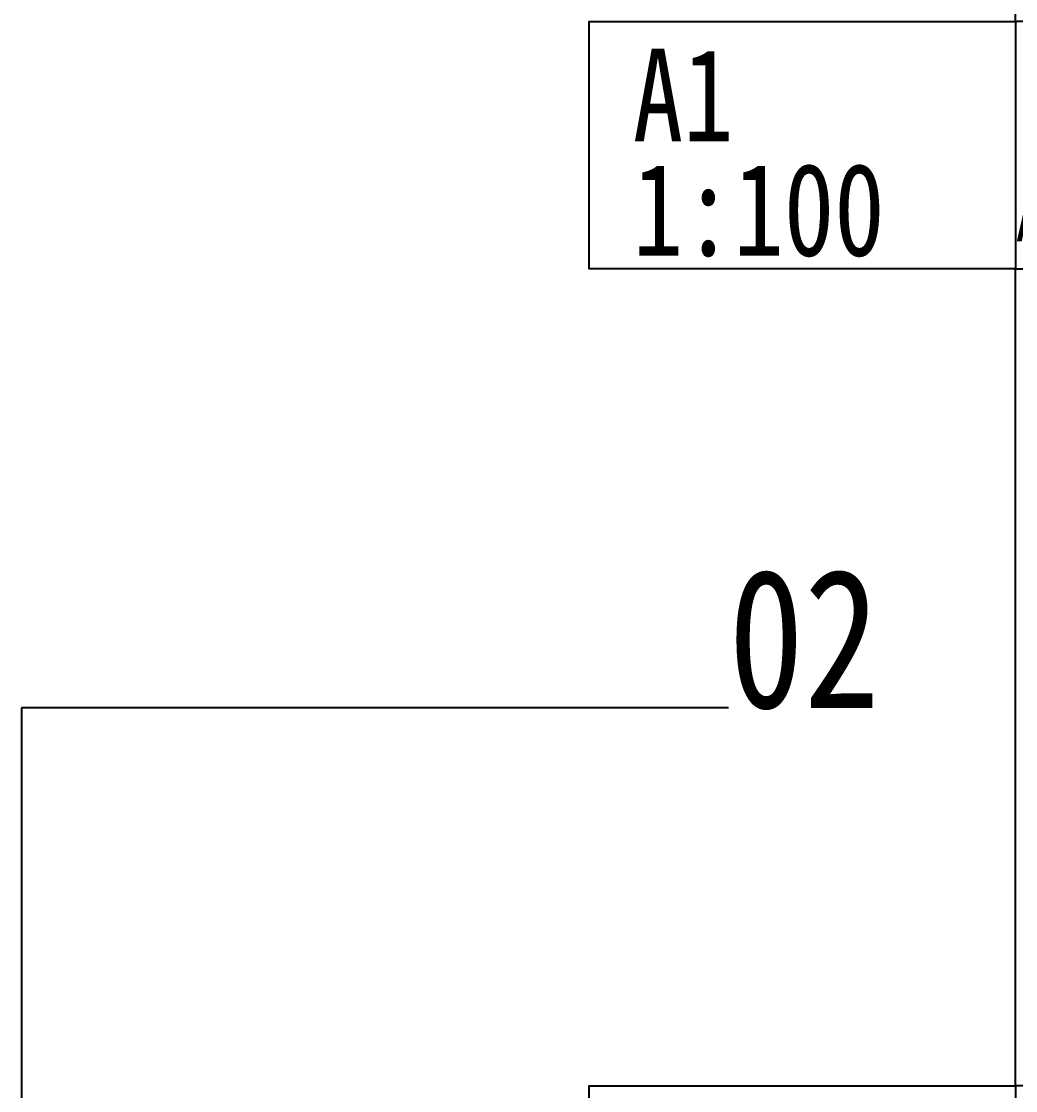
# Model space of a CAD drawing. Extents: x 27938 to 983267, y -209821 to 1628073.
# Drawn here: x 595218 to 667514, y 1109082 to 1186832 of the extents above; entities that cross this region are included whole.
import ezdxf

# ---------------------------------------------------------------- set-up
doc = ezdxf.new("R2010")
doc.units = 0
doc.header["$LTSCALE"] = 1000
doc.header["$MEASUREMENT"] = 0
doc.layers.add('text', color=7, linetype='Continuous')
doc.layers.add('图框', color=140, linetype='Continuous')
doc.layers.add('yichutu', color=7, linetype='Continuous', true_color=0xffffff, plot=False)
doc.styles.add('_TCH_LABEL', font='')
doc.styles.add('黑体', font='')
doc.styles.get('_TCH_LABEL').set_extended_font_data('SimHei')
doc.styles.get('黑体').set_extended_font_data('SimHei')

# ---------------------------------------------------------------- blocks, each defined once
blk = doc.blocks.new('yct-841-594-84100-59399.9999999999-100-1000.0')
at = {"layer": 'yichutu', "color": 7, "true_color": 0xffffff}
blk.add_lwpolyline([(0, 0), (0, 59400), (84100, 59400), (84100, 0)], close=True, dxfattribs=at)
at = {"layer": 'yichutu', "color": 7, "true_color": 0xffffff, "style": '_TCH_LABEL'}
blk.add_text('A1 1:100', height=3000, dxfattribs=at).set_placement((0, 61400))
blk = doc.blocks.new('TK')
at = {"layer": '图框'}
blk.add_lwpolyline([(465375, 548714), (549475, 548714), (549475, 489314), (465375, 489314)], close=True, dxfattribs=at)
blk.add_lwpolyline([(465375, 548714), (549475, 548714), (549475, 489314), (465375, 489314)], close=True, dxfattribs=at)

msp = doc.modelspace()

# ---------------------------------------------------------------- linework, layer by layer
for p, q in [((646631, 1136915.9), (595218.3, 1136915.9)), ((595218.3, 1136915.9), (595218.3, 807122.3))]:
    msp.add_line(p, q)
at = {"layer": '图框', "color": 2}
for points in [[(667514.1, 1168832.1), (636514.1, 1168832.1), (636514.1, 1186832.1), (667514.1, 1186832.1)], [(667514.1, 1091432.1), (636514.1, 1091432.1), (636514.1, 1109432.1), (667514.1, 1109432.1)]]:
    msp.add_lwpolyline(points, close=True, dxfattribs=at)

# ---------------------------------------------------------------- block references
msp.add_blockref('TK', (202139.1, 620118.4))
at = {"layer": 'yichutu'}
for p in [(667514.1, 1186832.1), (667514.1, 1109432.1)]:
    msp.add_blockref('yct-841-594-84100-59399.9999999999-100-1000.0', p, dxfattribs=at)

# ---------------------------------------------------------------- texts
at = {"layer": 'text', "color": 1, "style": '黑体', "width": 0.8}
msp.add_text('02', height=10094.18, dxfattribs=at).set_placement((646631, 1136915.9))
at = {"layer": '图框', "color": 2, "style": '黑体', "width": 0.8}
for s, p in [('A1', (639677.3, 1178114.8)), ('1:100', (639677.3, 1169788.7))]:
    msp.add_text(s, height=6729.45, dxfattribs=at).set_placement(p)

doc.saveas('drawing.dxf')
